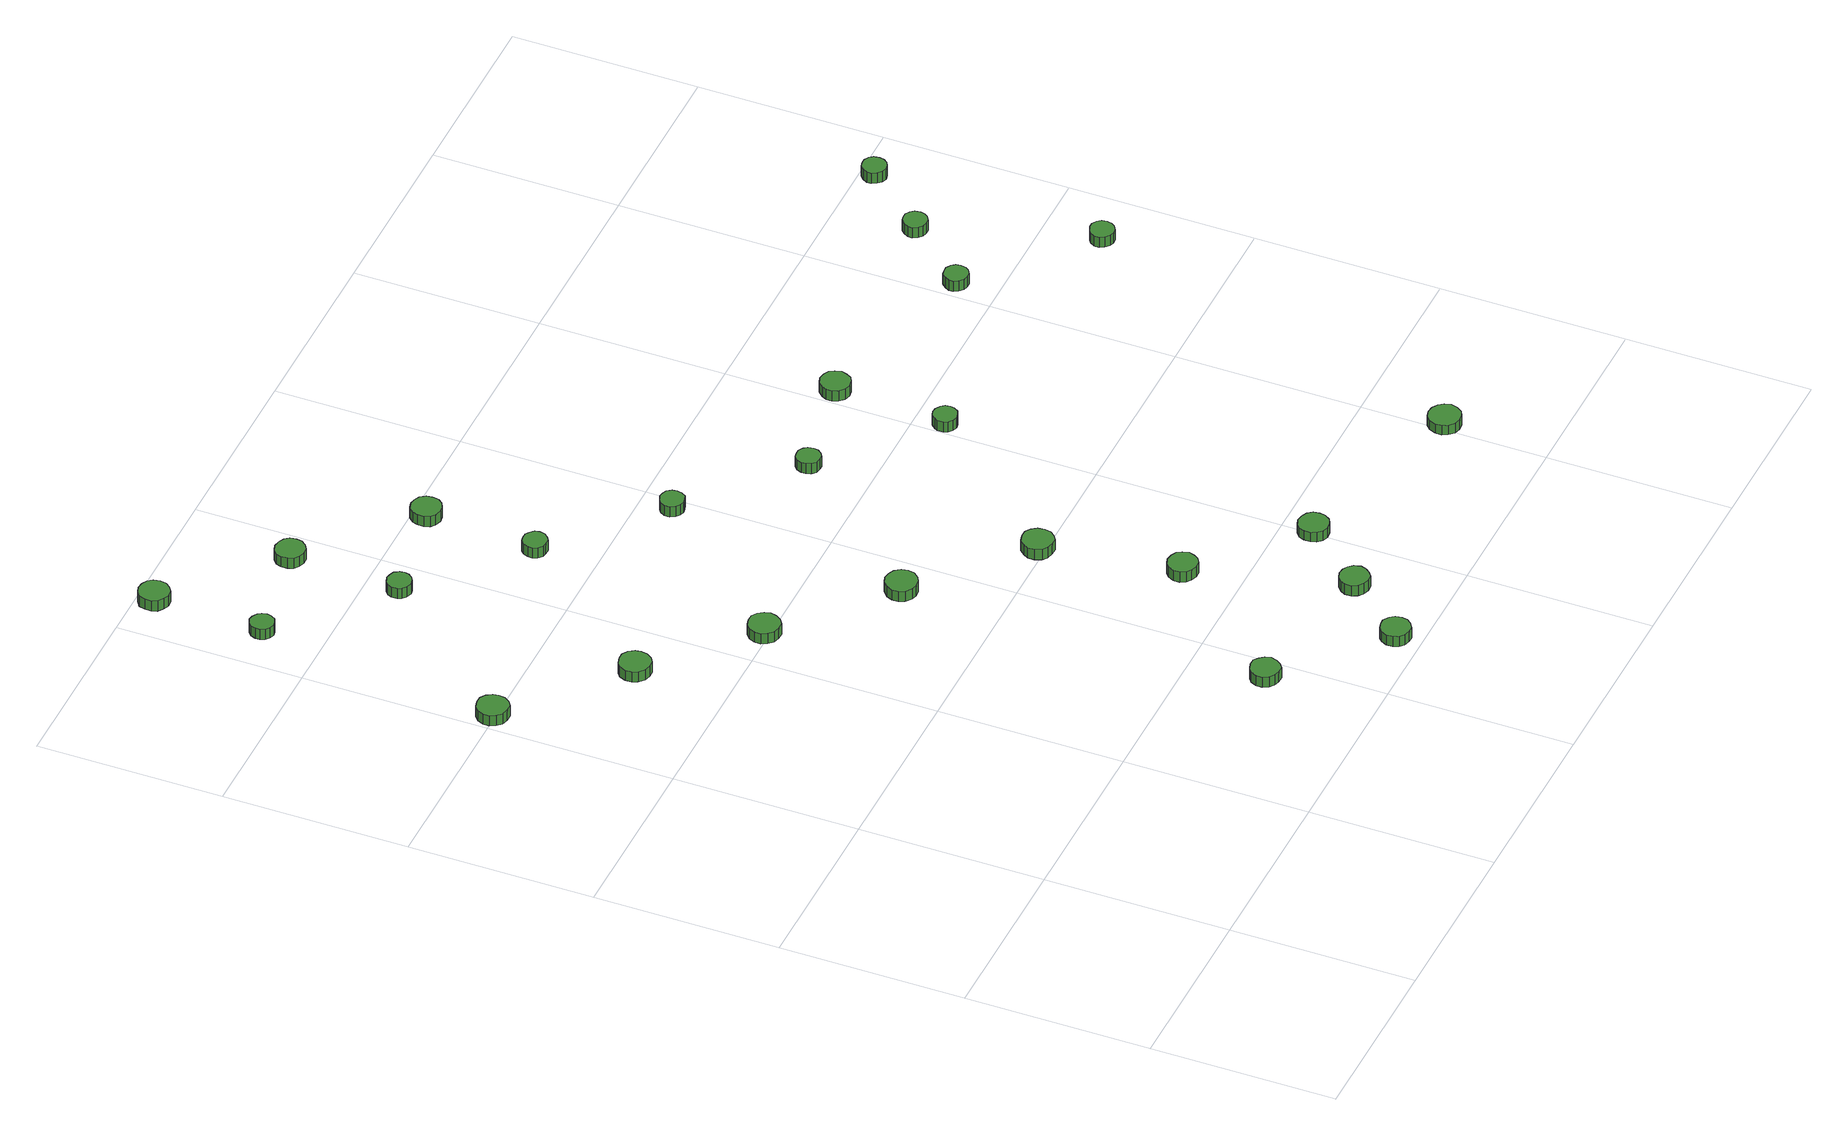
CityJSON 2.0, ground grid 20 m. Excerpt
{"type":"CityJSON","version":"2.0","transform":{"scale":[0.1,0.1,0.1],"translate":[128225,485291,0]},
"CityObjects":{
"tree1":{"type":"SolitaryVegetationObject","attributes":{"function":"something"},"geometry":[{"type":"MultiSurface","lod":"1","boundaries":[[[0,1,2,3,4,5,6,7,8,9,10,11,12,13,14]],[[15,16,17,18,19,20,21,22,23,24,25,26,27,28,29]],[[0,29,28,1]],[[1,28,27,2]],[[2,27,26,3]],[[3,26,25,4]],[[4,25,24,5]],[[5,24,23,6]],[[6,23,22,7]],[[7,22,21,8]],[[8,21,20,9]],[[9,20,19,10]],[[10,19,18,11]],[[11,18,17,12]],[[12,17,16,13]],[[13,16,15,14]],[[14,15,29,0]]]}]},
"tree2":{"type":"SolitaryVegetationObject","attributes":{"function":"something"},"geometry":[{"type":"MultiSurface","lod":"1","boundaries":[[[30,31,32,33,34,35,36,37,38,39,40,41,42,43,44]],[[45,46,47,48,49,50,51,52,53,54,55,56,57,58,59]],[[30,59,58,31]],[[31,58,57,32]],[[32,57,56,33]],[[33,56,55,34]],[[34,55,54,35]],[[35,54,53,36]],[[36,53,52,37]],[[37,52,51,38]],[[38,51,50,39]],[[39,50,49,40]],[[40,49,48,41]],[[41,48,47,42]],[[42,47,46,43]],[[43,46,45,44]],[[44,45,59,30]]]}]},
"tree3":{"type":"SolitaryVegetationObject","attributes":{"function":"something"},"geometry":[{"type":"MultiSurface","lod":"1","boundaries":[[[60,61,62,63,64,65,66,67,68,69,70,71,72,73,74]],[[75,76,77,78,79,80,81,82,83,84,85,86,87,88,89]],[[60,89,88,61]],[[61,88,87,62]],[[62,87,86,63]],[[63,86,85,64]],[[64,85,84,65]],[[65,84,83,66]],[[66,83,82,67]],[[67,82,81,68]],[[68,81,80,69]],[[69,80,79,70]],[[70,79,78,71]],[[71,78,77,72]],[[72,77,76,73]],[[73,76,75,74]],[[74,75,89,60]]]}]},
"tree4":{"type":"SolitaryVegetationObject","attributes":{"function":"something"},"geometry":[{"type":"MultiSurface","lod":"1","boundaries":[[[90,91,92,93,94,95,96,97,98,99,100,101,102,103,104]],[[105,106,107,108,109,110,111,112,113,114,115,116,117,118,119]],[[90,119,118,91]],[[91,118,117,92]],[[92,117,116,93]],[[93,116,115,94]],[[94,115,114,95]],[[95,114,113,96]],[[96,113,112,97]],[[97,112,111,98]],[[98,111,110,99]],[[99,110,109,100]],[[100,109,108,101]],[[101,108,107,102]],[[102,107,106,103]],[[103,106,105,104]],[[104,105,119,90]]]}]},
"tree5":{"type":"SolitaryVegetationObject","attributes":{"function":"something"},"geometry":[{"type":"MultiSurface","lod":"1","boundaries":[[[120,121,122,123,124,125,126,127,128,129,130,131,132,133,134]],[[135,136,137,138,139,140,141,142,143,144,145,146,147,148,149]],[[120,149,148,121]],[[121,148,147,122]],[[122,147,146,123]],[[123,146,145,124]],[[124,145,144,125]],[[125,144,143,126]],[[126,143,142,127]],[[127,142,141,128]],[[128,141,140,129]],[[129,140,139,130]],[[130,139,138,131]],[[131,138,137,132]],[[132,137,136,133]],[[133,136,135,134]],[[134,135,149,120]]]}]},
"tree6":{"type":"SolitaryVegetationObject","attributes":{"function":"something"},"geometry":[{"type":"MultiSurface","lod":"1","boundaries":[[[150,151,152,153,154,155,156,157,158,159,160,161,162,163,164]],[[165,166,167,168,169,170,171,172,173,174,175,176,177,178,179]],[[150,179,178,151]],[[151,178,177,152]],[[152,177,176,153]],[[153,176,175,154]],[[154,175,174,155]],[[155,174,173,156]],[[156,173,172,157]],[[157,172,171,158]],[[158,171,170,159]],[[159,170,169,160]],[[160,169,168,161]],[[161,168,167,162]],[[162,167,166,163]],[[163,166,165,164]],[[164,165,179,150]]]}]},
"tree7":{"type":"SolitaryVegetationObject","attributes":{"function":"something"},"geometry":[{"type":"MultiSurface","lod":"1","boundaries":[[[180,181,182,183,184,185,186,187,188,189,190,191,192,193,194]],[[195,196,197,198,199,200,201,202,203,204,205,206,207,208,209]],[[180,209,208,181]],[[181,208,207,182]],[[182,207,206,183]],[[183,206,205,184]],[[184,205,204,185]],[[185,204,203,186]],[[186,203,202,187]],[[187,202,201,188]],[[188,201,200,189]],[[189,200,199,190]],[[190,199,198,191]],[[191,198,197,192]],[[192,197,196,193]],[[193,196,195,194]],[[194,195,209,180]]]}]},
"tree8":{"type":"SolitaryVegetationObject","attributes":{"function":"something"},"geometry":[{"type":"MultiSurface","lod":"1","boundaries":[[[210,211,212,213,214,215,216,217,218,219,220,221,222,223,224]],[[225,226,227,228,229,230,231,232,233,234,235,236,237,238,239]],[[210,239,238,211]],[[211,238,237,212]],[[212,237,236,213]],[[213,236,235,214]],[[214,235,234,215]],[[215,234,233,216]],[[216,233,232,217]],[[217,232,231,218]],[[218,231,230,219]],[[219,230,229,220]],[[220,229,228,221]],[[221,228,227,222]],[[222,227,226,223]],[[223,226,225,224]],[[224,225,239,210]]]}]},
"tree9":{"type":"SolitaryVegetationObject","attributes":{"function":"something"},"geometry":[{"type":"MultiSurface","lod":"1","boundaries":[[[240,241,242,243,244,245,246,247,248,249,250,251,252,253,254]],[[255,256,257,258,259,260,261,262,263,264,265,266,267,268,269]],[[240,269,268,241]],[[241,268,267,242]],[[242,267,266,243]],[[243,266,265,244]],[[244,265,264,245]],[[245,264,263,246]],[[246,263,262,247]],[[247,262,261,248]],[[248,261,260,249]],[[249,260,259,250]],[[250,259,258,251]],[[251,258,257,252]],[[252,257,256,253]],[[253,256,255,254]],[[254,255,269,240]]]}]},
"tree10":{"type":"SolitaryVegetationObject","attributes":{"function":"something"},"geometry":[{"type":"MultiSurface","lod":"1","boundaries":[[[270,271,272,273,274,275,276,277,278,279,280,281,282,283,284]],[[285,286,287,288,289,290,291,292,293,294,295,296,297,298,299]],[[270,299,298,271]],[[271,298,297,272]],[[272,297,296,273]],[[273,296,295,274]],[[274,295,294,275]],[[275,294,293,276]],[[276,293,292,277]],[[277,292,291,278]],[[278,291,290,279]],[[279,290,289,280]],[[280,289,288,281]],[[281,288,287,282]],[[282,287,286,283]],[[283,286,285,284]],[[284,285,299,270]]]}]},
"tree11":{"type":"SolitaryVegetationObject","attributes":{"function":"something"},"geometry":[{"type":"MultiSurface","lod":"1","boundaries":[[[300,301,302,303,304,305,306,307,308,309,310,311,312,313,314]],[[315,316,317,318,319,320,321,322,323,324,325,326,327,328,329]],[[300,329,328,301]],[[301,328,327,302]],[[302,327,326,303]],[[303,326,325,304]],[[304,325,324,305]],[[305,324,323,306]],[[306,323,322,307]],[[307,322,321,308]],[[308,321,320,309]],[[309,320,319,310]],[[310,319,318,311]],[[311,318,317,312]],[[312,317,316,313]],[[313,316,315,314]],[[314,315,329,300]]]}]},
"tree12":{"type":"SolitaryVegetationObject","attributes":{"function":"something"},"geometry":[{"type":"MultiSurface","lod":"1","boundaries":[[[330,331,332,333,334,335,336,337,338,339,340,341,342,343,344]],[[345,346,347,348,349,350,351,352,353,354,355,356,357,358,359]],[[330,359,358,331]],[[331,358,357,332]],[[332,357,356,333]],[[333,356,355,334]],[[334,355,354,335]],[[335,354,353,336]],[[336,353,352,337]],[[337,352,351,338]],[[338,351,350,339]],[[339,350,349,340]],[[340,349,348,341]],[[341,348,347,342]],[[342,347,346,343]],[[343,346,345,344]],[[344,345,359,330]]]}]},
"tree13":{"type":"SolitaryVegetationObject","attributes":{"function":"something"},"geometry":[{"type":"MultiSurface","lod":"1","boundaries":[[[360,361,362,363,364,365,366,367,368,369,370,371,372,373,374]],[[375,376,377,378,379,380,381,382,383,384,385,386,387,388,389]],[[360,389,388,361]],[[361,388,387,362]],[[362,387,386,363]],[[363,386,385,364]],[[364,385,384,365]],[[365,384,383,366]],[[366,383,382,367]],[[367,382,381,368]],[[368,381,380,369]],[[369,380,379,370]],[[370,379,378,371]],[[371,378,377,372]],[[372,377,376,373]],[[373,376,375,374]],[[374,375,389,360]]]}]},
"tree14":{"type":"SolitaryVegetationObject","attributes":{"function":"something"},"geometry":[{"type":"MultiSurface","lod":"1","boundaries":[[[390,391,392,393,394,395,396,397,398,399,400,401,402,403,404]],[[405,406,407,408,409,410,411,412,413,414,415,416,417,418,419]],[[390,419,418,391]],[[391,418,417,392]],[[392,417,416,393]],[[393,416,415,394]],[[394,415,414,395]],[[395,414,413,396]],[[396,413,412,397]],[[397,412,411,398]],[[398,411,410,399]],[[399,410,409,400]],[[400,409,408,401]],[[401,408,407,402]],[[402,407,406,403]],[[403,406,405,404]],[[404,405,419,390]]]}]},
"tree15":{"type":"SolitaryVegetationObject","attributes":{"function":"something"},"geometry":[{"type":"MultiSurface","lod":"1","boundaries":[[[420,421,422,423,424,425,426,427,428,429,430,431,432,433,434]],[[435,436,437,438,439,440,441,442,443,444,445,446,447,448,449]],[[420,449,448,421]],[[421,448,447,422]],[[422,447,446,423]],[[423,446,445,424]],[[424,445,444,425]],[[425,444,443,426]],[[426,443,442,427]],[[427,442,441,428]],[[428,441,440,429]],[[429,440,439,430]],[[430,439,438,431]],[[431,438,437,432]],[[432,437,436,433]],[[433,436,435,434]],[[434,435,449,420]]]}]},
"tree16":{"type":"SolitaryVegetationObject","attributes":{"function":"something"},"geometry":[{"type":"MultiSurface","lod":"1","boundaries":[[[450,451,452,453,454,455,456,457,458,459,460,461,462,463,464]],[[465,466,467,468,469,470,471,472,473,474,475,476,477,478,479]],[[450,479,478,451]],[[451,478,477,452]],[[452,477,476,453]],[[453,476,475,454]],[[454,475,474,455]],[[455,474,473,456]],[[456,473,472,457]],[[457,472,471,458]],[[458,471,470,459]],[[459,470,469,460]],[[460,469,468,461]],[[461,468,467,462]],[[462,467,466,463]],[[463,466,465,464]],[[464,465,479,450]]]}]},
"tree17":{"type":"SolitaryVegetationObject","attributes":{"function":"something"},"geometry":[{"type":"MultiSurface","lod":"1","boundaries":[[[480,481,482,483,484,485,486,487,488,489,490,491,492,493,494]],[[495,496,497,498,499,500,501,502,503,504,505,506,507,508,509]],[[480,509,508,481]],[[481,508,507,482]],[[482,507,506,483]],[[483,506,505,484]],[[484,505,504,485]],[[485,504,503,486]],[[486,503,502,487]],[[487,502,501,488]],[[488,501,500,489]],[[489,500,499,490]],[[490,499,498,491]],[[491,498,497,492]],[[492,497,496,493]],[[493,496,495,494]],[[494,495,509,480]]]}]},
"tree18":{"type":"SolitaryVegetationObject","attributes":{"function":"something"},"geometry":[{"type":"MultiSurface","lod":"1","boundaries":[[[510,511,512,513,514,515,516,517,518,519,520,521,522,523,524]],[[525,526,527,528,529,530,531,532,533,534,535,536,537,538,539]],[[510,539,538,511]],[[511,538,537,512]],[[512,537,536,513]],[[513,536,535,514]],[[514,535,534,515]],[[515,534,533,516]],[[516,533,532,517]],[[517,532,531,518]],[[518,531,530,519]],[[519,530,529,520]],[[520,529,528,521]],[[521,528,527,522]],[[522,527,526,523]],[[523,526,525,524]],[[524,525,539,510]]]}]},
"tree19":{"type":"SolitaryVegetationObject","attributes":{"function":"something"},"geometry":[{"type":"MultiSurface","lod":"1","boundaries":[[[540,541,542,543,544,545,546,547,548,549,550,551,552,553,554]],[[555,556,557,558,559,560,561,562,563,564,565,566,567,568,569]],[[540,569,568,541]],[[541,568,567,542]],[[542,567,566,543]],[[543,566,565,544]],[[544,565,564,545]],[[545,564,563,546]],[[546,563,562,547]],[[547,562,561,548]],[[548,561,560,549]],[[549,560,559,550]],[[550,559,558,551]],[[551,558,557,552]],[[552,557,556,553]],[[553,556,555,554]],[[554,555,569,540]]]}]},
"tree20":{"type":"SolitaryVegetationObject","attributes":{"function":"something"},"geometry":[{"type":"MultiSurface","lod":"1","boundaries":[[[570,571,572,573,574,575,576,577,578,579,580,581,582,583,584]],[[585,586,587,588,589,590,591,592,593,594,595,596,597,598,599]],[[570,599,598,571]],[[571,598,597,572]],[[572,597,596,573]],[[573,596,595,574]],[[574,595,594,575]],[[575,594,593,576]],[[576,593,592,577]],[[577,592,591,578]],[[578,591,590,579]],[[579,590,589,580]],[[580,589,588,581]],[[581,588,587,582]],[[582,587,586,583]],[[583,586,585,584]],[[584,585,599,570]]]}]},
"tree21":{"type":"SolitaryVegetationObject","attributes":{"function":"something"},"geometry":[{"type":"MultiSurface","lod":"1","boundaries":[[[600,601,602,603,604,605,606,607,608,609,610,611,612,613,614]],[[615,616,617,618,619,620,621,622,623,624,625,626,627,628,629]],[[600,629,628,601]],[[601,628,627,602]],[[602,627,626,603]],[[603,626,625,604]],[[604,625,624,605]],[[605,624,623,606]],[[606,623,622,607]],[[607,622,621,608]],[[608,621,620,609]],[[609,620,619,610]],[[610,619,618,611]],[[611,618,617,612]],[[612,617,616,613]],[[613,616,615,614]],[[614,615,629,600]]]}]},
"tree22":{"type":"SolitaryVegetationObject","attributes":{"function":"something"},"geometry":[{"type":"MultiSurface","lod":"1","boundaries":[[[630,631,632,633,634,635,636,637,638,639,640,641,642,643,644]],[[645,646,647,648,649,650,651,652,653,654,655,656,657,658,659]],[[630,659,658,631]],[[631,658,657,632]],[[632,657,656,633]],[[633,656,655,634]],[[634,655,654,635]],[[635,654,653,636]],[[636,653,652,637]],[[637,652,651,638]],[[638,651,650,639]],[[639,650,649,640]],[[640,649,648,641]],[[641,648,647,642]],[[642,647,646,643]],[[643,646,645,644]],[[644,645,659,630]]]}]},
"tree23":{"type":"SolitaryVegetationObject","attributes":{"function":"something"},"geometry":[{"type":"MultiSurface","lod":"1","boundaries":[[[660,661,662,663,664,665,666,667,668,669,670,671,672,673,674]],[[675,676,677,678,679,680,681,682,683,684,685,686,687,688,689]],[[660,689,688,661]],[[661,688,687,662]],[[662,687,686,663]],[[663,686,685,664]],[[664,685,684,665]],[[665,684,683,666]],[[666,683,682,667]],[[667,682,681,668]],[[668,681,680,669]],[[669,680,679,670]],[[670,679,678,671]],[[671,678,677,672]],[[672,677,676,673]],[[673,676,675,674]],[[674,675,689,660]]]}]},
"tree24":{"type":"SolitaryVegetationObject","attributes":{"function":"something"},"geometry":[{"type":"MultiSurface","lod":"1","boundaries":[[[690,691,692,693,694,695,696,697,698,699,700,701,702,703,704]],[[705,706,707,708,709,710,711,712,713,714,715,716,717,718,719]],[[690,719,718,691]],[[691,718,717,692]],[[692,717,716,693]],[[693,716,715,694]],[[694,715,714,695]],[[695,714,713,696]],[[696,713,712,697]],[[697,712,711,698]],[[698,711,710,699]],[[699,710,709,700]],[[700,709,708,701]],[[701,708,707,702]],[[702,707,706,703]],[[703,706,705,704]],[[704,705,719,690]]]}]},
"tree25":{"type":"SolitaryVegetationObject","attributes":{"function":"something"},"geometry":[{"type":"MultiSurface","lod":"1","boundaries":[[[720,721,722,723,724,725,726,727,728,729,730,731,732,733,734]],[[735,736,737,738,739,740,741,742,743,744,745,746,747,748,749]],[[720,749,748,721]],[[721,748,747,722]],[[722,747,746,723]],[[723,746,745,724]],[[724,745,744,725]],[[725,744,743,726]],[[726,743,742,727]],[[727,742,741,728]],[[728,741,740,729]],[[729,740,739,730]],[[730,739,738,731]],[[731,738,737,732]],[[732,737,736,733]],[[733,736,735,734]],[[734,735,749,720]]]}]}
},
"vertices":[
[36,803,23],[35,809,23],[31,815,23],[25,819,23],[18,819,23],[11,817,23],[6,813,23],[3,806,23],[3,799,23],[6,793,23],[11,788,23],[18,786,23],[25,786,23],[31,790,23],[35,796,23],[35,796,10],[31,790,10],[25,786,10],[18,786,10],[11,788,10],[6,793,10],[3,799,10],[3,806,10],[6,813,10],[11,817,10],[18,819,10],[25,819,10],[31,815,10],[35,809,10],[36,803,10],
[154,700,23],[153,706,23],[149,712,23],[143,716,23],[136,716,23],[129,714,23],[124,710,23],[121,703,23],[121,696,23],[124,690,23],[129,685,23],[136,683,23],[143,683,23],[149,687,23],[153,693,23],[153,693,10],[149,687,10],[143,683,10],[136,683,10],[129,685,10],[124,690,10],[121,696,10],[121,703,10],[124,710,10],[129,714,10],[136,716,10],[143,716,10],[149,712,10],[153,706,10],[154,700,10],
[60,1063,25],[59,1068,25],[56,1072,25],[51,1075,25],[46,1076,25],[41,1074,25],[37,1070,25],[35,1065,25],[35,1060,25],[37,1055,25],[41,1052,25],[46,1050,25],[51,1051,25],[56,1053,25],[59,1058,25],[59,1058,12],[56,1053,12],[51,1051,12],[46,1050,12],[41,1052,12],[37,1055,12],[35,1060,12],[35,1065,12],[37,1070,12],[41,1074,12],[46,1076,12],[51,1075,12],[56,1072,12],[59,1068,12],[60,1063,12],
[382,118,31],[380,124,31],[376,129,31],[371,133,31],[364,133,31],[358,131,31],[353,127,31],[350,121,31],[350,114,31],[353,108,31],[358,104,31],[364,102,31],[371,102,31],[376,106,31],[380,111,31],[380,111,18],[376,106,18],[371,102,18],[364,102,18],[358,104,18],[353,108,18],[350,114,18],[350,121,18],[353,127,18],[358,131,18],[364,133,18],[371,133,18],[376,129,18],[380,124,18],[382,118,18],
[69,1182,22],[68,1189,22],[64,1194,22],[58,1197,22],[51,1198,22],[45,1196,22],[39,1192,22],[37,1185,22],[37,1178,22],[39,1172,22],[45,1168,22],[51,1165,22],[58,1166,22],[64,1170,22],[68,1175,22],[68,1175,9],[64,1170,9],[58,1166,9],[51,1165,9],[45,1168,9],[39,1172,9],[37,1178,9],[37,1185,9],[39,1192,9],[45,1196,9],[51,1198,9],[58,1197,9],[64,1194,9],[68,1189,9],[69,1182,9],
[261,606,22],[259,612,22],[255,618,22],[249,622,22],[242,622,22],[235,620,22],[230,616,22],[227,609,22],[227,602,22],[230,596,22],[235,591,22],[242,589,22],[249,589,22],[255,593,22],[259,599,22],[259,599,9],[255,593,9],[249,589,9],[242,589,9],[235,591,9],[230,596,9],[227,602,9],[227,609,9],[230,616,9],[235,620,9],[242,622,9],[249,622,9],[255,618,9],[259,612,9],[261,606,9],
[173,963,25],[172,968,25],[169,973,25],[164,975,25],[159,976,25],[153,974,25],[149,971,25],[147,966,25],[147,960,25],[149,956,25],[153,952,25],[159,950,25],[164,951,25],[169,954,25],[172,958,25],[172,958,12],[169,954,12],[164,951,12],[159,950,12],[153,952,12],[149,956,12],[147,960,12],[147,966,12],[149,971,12],[153,974,12],[159,976,12],[164,975,12],[169,973,12],[172,968,12],[173,963,12],
[490,23,31],[489,30,31],[485,35,31],[479,39,31],[473,39,31],[466,37,31],[462,33,31],[459,27,31],[459,20,31],[462,14,31],[466,10,31],[473,8,31],[479,8,31],[485,12,31],[489,17,31],[489,17,18],[485,12,18],[479,8,18],[473,8,18],[466,10,18],[462,14,18],[459,20,18],[459,27,18],[462,33,18],[466,37,18],[473,39,18],[479,39,18],[485,35,18],[489,30,18],[490,23,18],
[182,1083,22],[181,1090,22],[177,1095,22],[171,1098,22],[164,1099,22],[158,1097,22],[153,1093,22],[151,1087,22],[151,1080,22],[153,1074,22],[158,1070,22],[164,1068,22],[171,1068,22],[177,1072,22],[181,1077,22],[181,1077,9],[177,1072,9],[171,1068,9],[164,1068,9],[158,1070,9],[153,1074,9],[151,1080,9],[151,1087,9],[153,1093,9],[158,1097,9],[164,1099,9],[171,1098,9],[177,1095,9],[181,1090,9],[182,1083,9],
[374,506,23],[373,513,23],[368,519,23],[362,522,23],[355,523,23],[349,521,23],[343,516,23],[340,509,23],[340,502,23],[343,496,23],[349,491,23],[355,489,23],[362,490,23],[368,493,23],[373,499,23],[373,499,10],[368,493,10],[362,490,10],[355,489,10],[349,491,10],[343,496,10],[340,502,10],[340,509,10],[343,516,10],[349,521,10],[355,523,10],[362,522,10],[368,519,10],[373,513,10],[374,506,10],
[285,865,24],[284,870,24],[280,874,24],[276,877,24],[270,877,24],[265,876,24],[261,872,24],[259,867,24],[259,862,24],[261,857,24],[265,853,24],[270,852,24],[276,852,24],[280,855,24],[284,859,24],[284,859,11],[280,855,11],[276,852,11],[270,852,11],[265,853,11],[261,857,11],[259,862,11],[259,867,11],[261,872,11],[265,876,11],[270,877,11],[276,877,11],[280,874,11],[284,870,11],[285,865,11],
[553,94,26],[551,101,26],[547,106,26],[542,109,26],[535,110,26],[529,108,26],[524,104,26],[521,98,26],[521,91,26],[524,85,26],[529,81,26],[535,79,26],[542,79,26],[547,83,26],[551,88,26],[551,88,13],[547,83,13],[542,79,13],[535,79,13],[529,81,13],[524,85,13],[521,91,13],[521,98,13],[524,104,13],[529,108,13],[535,110,13],[542,109,13],[547,106,13],[551,101,13],[553,94,13],
[508,260,24],[506,267,24],[503,272,24],[497,275,24],[490,276,24],[484,274,24],[479,270,24],[476,264,24],[476,257,24],[479,251,24],[484,247,24],[490,245,24],[497,245,24],[503,249,24],[506,254,24],[506,254,11],[503,249,11],[497,245,11],[490,245,11],[484,247,11],[479,251,11],[476,257,11],[476,264,11],[479,270,11],[484,274,11],[490,276,11],[497,275,11],[503,272,11],[506,267,11],[508,260,11],
[295,985,22],[294,991,22],[290,997,22],[284,1000,22],[278,1001,22],[271,999,22],[266,994,22],[264,988,22],[264,981,22],[266,975,22],[271,971,22],[278,969,22],[284,970,22],[290,973,22],[294,978,22],[294,978,9],[290,973,9],[284,970,9],[278,969,9],[271,971,9],[266,975,9],[264,981,9],[264,988,9],[266,994,9],[271,999,9],[278,1001,9],[284,1000,9],[290,997,9],[294,991,9],[295,985,9],
[487,407,22],[486,414,22],[482,420,22],[476,424,22],[469,424,22],[462,422,22],[457,417,22],[454,411,22],[454,404,22],[457,397,22],[462,393,22],[469,391,22],[476,391,22],[482,395,22],[486,400,22],[486,400,9],[482,395,9],[476,391,9],[469,391,9],[462,393,9],[457,397,9],[454,404,9],[454,411,9],[457,417,9],[462,422,9],[469,424,9],[476,424,9],[482,420,9],[486,414,9],[487,407,9],
[398,765,23],[397,770,23],[394,775,23],[389,777,23],[384,778,23],[379,776,23],[375,773,23],[372,768,23],[372,762,23],[375,757,23],[379,754,23],[384,752,23],[389,753,23],[394,755,23],[397,760,23],[397,760,10],[394,755,10],[389,753,10],[384,752,10],[379,754,10],[375,757,10],[372,762,10],[372,768,10],[375,773,10],[379,776,10],[384,778,10],[389,777,10],[394,775,10],[397,770,10],[398,765,10],
[615,165,24],[614,172,24],[610,177,24],[604,180,24],[597,181,24],[591,179,24],[586,175,24],[584,169,24],[584,162,24],[586,156,24],[591,151,24],[597,149,24],[604,150,24],[610,153,24],[614,159,24],[614,159,12],[610,153,12],[604,150,12],[597,149,12],[591,151,12],[586,156,12],[584,162,12],[584,169,12],[586,175,12],[591,179,12],[597,181,12],[604,180,12],[610,177,12],[614,172,12],[615,165,12],
[511,666,24],[510,672,24],[507,676,24],[502,679,24],[497,679,24],[492,678,24],[488,674,24],[486,669,24],[486,664,24],[488,659,24],[492,655,24],[497,654,24],[502,654,24],[507,657,24],[510,661,24],[510,661,11],[507,657,11],[502,654,11],[497,654,11],[492,655,11],[488,659,11],[486,664,11],[486,669,11],[488,674,11],[492,678,11],[497,679,11],[502,679,11],[507,676,11],[510,672,11],[511,666,11],
[623,567,25],[622,572,25],[619,576,25],[614,579,25],[609,580,25],[604,578,25],[600,574,25],[598,570,25],[598,564,25],[600,559,25],[604,556,25],[609,554,25],[614,555,25],[619,557,25],[622,562,25],[622,562,12],[619,557,12],[614,555,12],[609,554,12],[604,556,12],[600,559,12],[598,564,12],[598,570,12],[600,574,12],[604,578,12],[609,580,12],[614,579,12],[619,576,12],[622,572,12],[623,567,12],
[633,688,23],[631,695,23],[628,700,23],[622,703,23],[615,704,23],[609,702,23],[604,697,23],[601,691,23],[601,685,23],[604,679,23],[609,674,23],[615,672,23],[622,673,23],[628,676,23],[631,682,23],[631,682,10],[628,676,10],[622,673,10],[615,672,10],[609,674,10],[604,679,10],[601,685,10],[601,691,10],[604,697,10],[609,702,10],[615,704,10],[622,703,10],[628,700,10],[631,695,10],[633,688,10],
[823,112,23],[821,119,23],[817,124,23],[811,128,23],[804,129,23],[797,127,23],[792,122,23],[789,115,23],[789,108,23],[792,102,23],[797,97,23],[804,95,23],[811,96,23],[817,99,23],[821,105,23],[821,105,11],[817,99,11],[811,96,11],[804,95,11],[797,97,11],[792,102,11],[789,108,11],[789,115,11],[792,122,11],[797,127,11],[804,129,11],[811,128,11],[817,124,11],[821,119,11],[823,112,11],
[830,644,24],[829,649,24],[826,653,24],[821,656,24],[816,656,24],[811,655,24],[807,651,24],[804,646,24],[804,641,24],[807,636,24],[811,632,24],[816,631,24],[821,631,24],[826,634,24],[829,638,24],[829,638,11],[826,634,11],[821,631,11],[816,631,11],[811,632,11],[807,636,11],[804,641,11],[804,646,11],[807,651,11],[811,655,11],[816,656,11],[821,656,11],[826,653,11],[829,649,11],[830,644,11],
[893,714,22],[892,720,22],[889,724,22],[884,727,22],[879,727,22],[874,726,22],[870,722,22],[867,717,22],[867,712,22],[870,707,22],[874,703,22],[879,702,22],[884,702,22],[889,705,22],[892,709,22],[892,709,9],[889,705,9],[884,702,9],[879,702,9],[874,703,9],[870,707,9],[867,712,9],[867,717,9],[870,722,9],[874,726,9],[879,727,9],[884,727,9],[889,724,9],[892,720,9],[893,714,9],
[950,537,24],[949,543,24],[946,547,24],[941,550,24],[936,550,24],[931,548,24],[927,545,24],[924,540,24],[924,535,24],[927,530,24],[931,526,24],[936,524,24],[941,525,24],[946,528,24],[949,532,24],[949,532,11],[946,528,11],[941,525,11],[936,524,11],[931,526,11],[927,530,11],[924,535,11],[924,540,11],[927,545,11],[931,548,11],[936,550,11],[941,550,11],[946,547,11],[949,543,11],[950,537,11],
[956,785,21],[955,791,21],[952,795,21],[947,798,21],[942,798,21],[937,797,21],[933,793,21],[930,788,21],[930,783,21],[933,778,21],[937,774,21],[942,772,21],[947,773,21],[952,776,21],[955,780,21],[955,780,8],[952,776,8],[947,773,8],[942,772,8],[937,774,8],[933,778,8],[930,783,8],[930,788,8],[933,793,8],[937,797,8],[942,798,8],[947,798,8],[952,795,8],[955,791,8],[956,785,8]
]}
